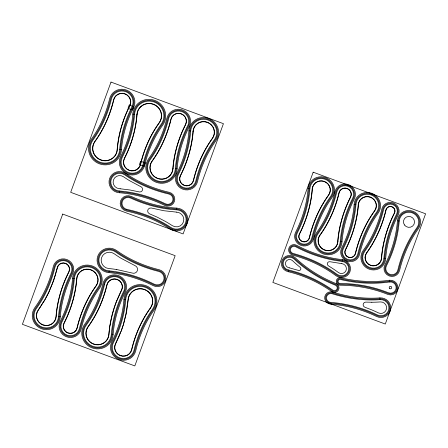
<?xml version="1.0" encoding="UTF-8"?>
<svg xmlns="http://www.w3.org/2000/svg" width="448" height="448" viewBox="0 0 448 448"><rect width="100%" height="100%" fill="white"/><g stroke="black" fill="none" stroke-linecap="round" stroke-linejoin="round"><path stroke-width="0.67" d="M136.853 114.794C135.649 129.987 131.202 144.855 124.32 158.424A8.742 8.557 25.3 0 0 129.181 170.402A8.742 8.557 25.3 0 0 140.599 164.45C144.122 149.542 150.377 135.223 159.359 122.786A12.432 12.169 25.3 0 0 153.412 104.166A12.432 12.169 25.3 0 0 136.881 114.47M109.799 325.875L108.797 334.488A11.424 11.183 25.3 0 1 93.61 343.958A11.424 11.183 25.3 0 1 88.144 326.85C97.199 314.306 103.505 299.869 107.055 284.838A7.734 7.571 25.3 0 1 111.748 279.563L112.05 279.462A7.734 7.571 25.3 0 1 116.76 279.44L117.387 279.664A7.734 7.571 25.3 0 1 121.738 284.06L121.839 284.329A7.734 7.571 25.3 0 1 121.458 290.17C115.892 301.291 112.101 313.292 110.04 325.584M104.608 284.234C101.13 298.962 94.959 313.102 86.089 325.388A13.944 13.653 25.3 0 0 92.758 346.276A13.944 13.653 25.3 0 0 111.3 334.718C112.459 319.603 116.861 304.808 123.71 291.306A10.259 10.041 25.3 0 0 124.482 289.223L124.561 288.882A10.259 10.041 25.3 0 0 120.333 278.46L120.036 278.27A10.259 10.041 25.3 0 0 105.515 281.831L105.358 282.145A10.259 10.041 25.3 0 0 104.602 284.234M123.284 325.114L126.515 312.396L128.229 299.762A12.242 11.984 25.3 0 1 144.502 289.615A12.242 11.984 25.3 0 1 150.366 307.955C141.366 320.41 135.106 334.751 131.578 349.686A8.551 8.372 25.3 0 1 120.406 355.505A8.551 8.372 25.3 0 1 115.646 343.79L119.101 336.386L120.848 331.548M122.954 325.528L121.066 331.514M121.212 331.122L123.183 325.422L125.826 314.804L128.038 299.746A12.432 12.169 25.3 0 1 144.57 289.442A12.432 12.169 25.3 0 1 150.517 308.067C141.534 320.499 135.285 334.818 131.762 349.731A8.742 8.557 25.3 0 1 120.344 355.678A8.742 8.557 25.3 0 1 115.478 343.706L120.697 331.951M116.81 300.451C112.42 311.321 109.71 322.829 108.982 334.505A11.609 11.368 25.3 0 1 93.542 344.131A11.609 11.368 25.3 0 1 87.987 326.738C97.031 314.216 103.326 299.802 106.87 284.794A7.918 7.75 25.3 0 1 117.219 279.401A7.918 7.75 25.3 0 1 121.626 290.254L117.074 300.3M48.496 293.026L53.704 280.482L57.473 267.607A6.087 5.964 25.3 0 1 65.425 263.463A6.087 5.964 25.3 0 1 68.813 271.807C61.729 285.774 57.182 301.084 55.989 316.719A9.783 9.576 25.3 0 1 42.98 324.828A9.783 9.576 25.3 0 1 38.304 310.173L44.453 300.283M48.054 293.513L43.792 301.79M44.856 299.958L48.322 293.39L52.304 283.735L54.981 276.002L57.288 267.562A6.278 6.149 25.3 0 1 65.492 263.29A6.278 6.149 25.3 0 1 68.981 271.891C61.908 285.841 57.366 301.123 56.174 316.736A9.968 9.761 25.3 0 1 42.918 325.002A9.968 9.761 25.3 0 1 38.147 310.066L38.808 309.137M43.428 302.042L40.314 306.953M40.102 307.266L39.676 307.894M39.458 308.207L39.026 308.829M174.546 114.526L174.793 114.386A7.734 7.566 25.3 0 1 180.942 113.876L181.563 114.111A7.734 7.566 25.3 0 1 185.136 117.197L185.298 117.471A7.734 7.566 25.3 0 1 185.472 124.55C178.483 138.331 173.992 153.44 172.81 168.874A11.424 11.183 25.3 0 1 157.623 178.338A11.424 11.183 25.3 0 1 152.158 161.23C161.218 148.691 167.524 134.254 171.074 119.218A7.734 7.566 25.3 0 1 174.546 114.526M126.896 209.406C142.531 212.682 157.64 218.708 170.985 227.522A9.845 9.638 25.3 0 0 185.685 222.606A9.845 9.638 25.3 0 0 176.747 209.849C160.787 208.947 145.085 204.736 130.609 198.027A6.154 6.026 25.3 0 0 122.242 201.555A6.154 6.026 25.3 0 0 126.896 209.406M58.542 316.372L58.492 316.949A12.303 12.046 25.3 0 1 42.134 327.146A12.303 12.046 25.3 0 1 36.243 308.717C45.237 296.268 51.498 281.932 55.02 267.008A8.613 8.434 25.3 0 1 66.276 261.145A8.613 8.434 25.3 0 1 71.07 272.944C64.215 286.457 59.78 301.246 58.542 316.372M60.295 316.54L60.25 317.106A14.073 13.776 25.3 0 1 41.541 328.77A14.073 13.776 25.3 0 1 34.804 307.692C43.669 295.422 49.834 281.294 53.306 266.582A10.382 10.164 25.3 0 1 66.87 259.515A10.382 10.164 25.3 0 1 72.643 273.739C65.89 287.062 61.516 301.633 60.295 316.54M73.511 278.449C72.352 293.563 67.95 308.358 61.102 321.86A10.254 10.035 25.3 0 0 66.808 335.91A10.254 10.035 25.3 0 0 80.203 328.927C83.686 314.205 89.852 300.065 98.728 287.778A13.944 13.653 25.3 0 0 92.053 266.885A13.944 13.653 25.3 0 0 73.511 278.449M74.323 278.522C73.158 293.737 68.729 308.638 61.835 322.23A9.436 9.234 25.3 0 0 67.082 335.154A9.436 9.234 25.3 0 0 79.408 328.731C82.908 313.908 89.13 299.667 98.056 287.302A13.126 12.846 25.3 0 0 91.778 267.641A13.126 12.846 25.3 0 0 74.323 278.522M76.642 278.734C75.46 294.241 70.946 309.428 63.918 323.282A7.101 6.95 25.3 0 0 67.866 333.01A7.101 6.95 25.3 0 0 77.146 328.177C80.713 313.068 87.052 298.558 96.158 285.953A10.791 10.562 25.3 0 0 90.994 269.786A10.791 10.562 25.3 0 0 76.642 278.734M76.832 278.751C75.645 294.28 71.126 309.49 64.086 323.366A6.91 6.765 25.3 0 0 67.934 332.836A6.91 6.765 25.3 0 0 76.961 328.132C80.534 313.001 86.884 298.463 96.001 285.841A10.601 10.377 25.3 0 0 90.927 269.959A10.601 10.377 25.3 0 0 76.832 278.751M117.163 149.391L117.135 149.722A12.242 11.984 25.3 0 1 100.856 159.869A12.242 11.984 25.3 0 1 94.998 141.529C103.998 129.074 110.258 114.733 113.786 99.803A8.551 8.372 25.3 0 1 124.958 93.979A8.551 8.372 25.3 0 1 129.713 105.694C122.819 119.291 118.373 134.176 117.163 149.391M117.348 149.408L117.326 149.738A12.432 12.169 25.3 0 1 100.794 160.042A12.432 12.169 25.3 0 1 94.847 141.422C103.83 128.985 110.079 114.666 113.602 99.758A8.742 8.557 25.3 0 1 125.02 93.806A8.742 8.557 25.3 0 1 129.886 105.784C122.998 119.353 118.558 134.221 117.348 149.408M119.666 149.626L119.644 149.951A14.767 14.454 25.3 0 1 100.01 162.193A14.767 14.454 25.3 0 1 92.943 140.073C101.752 127.87 107.884 113.82 111.339 99.198A11.077 10.842 25.3 0 1 125.804 91.661A11.077 10.842 25.3 0 1 131.97 106.831C125.216 120.148 120.854 134.725 119.666 149.626M120.49 149.598L120.456 150.024A15.585 15.26 25.3 0 1 99.73 162.943A15.585 15.26 25.3 0 1 92.277 139.597C101.024 127.478 107.111 113.529 110.538 99.002A11.894 11.642 25.3 0 1 126.084 90.905A11.894 11.642 25.3 0 1 132.698 107.201C126.011 120.394 121.682 134.837 120.49 149.598M113.098 334.398L113.058 334.88A15.714 15.383 25.3 0 1 92.165 347.9A15.714 15.383 25.3 0 1 84.644 324.363C93.386 312.262 99.467 298.323 102.894 283.814A12.023 11.766 25.3 0 1 118.597 275.632A12.023 11.766 25.3 0 1 125.289 292.102C118.614 305.262 114.29 319.67 113.098 334.398M132.804 114.094C131.673 128.89 127.361 143.366 120.658 156.576A12.841 12.572 25.3 0 0 127.803 174.171A12.841 12.572 25.3 0 0 144.581 165.43C147.986 151.021 154.017 137.178 162.702 125.16A16.531 16.184 25.3 0 0 154.79 100.391A16.531 16.184 25.3 0 0 132.804 114.094M133.745 114.184C132.608 129.091 128.257 143.685 121.503 157.002A11.894 11.642 25.3 0 0 128.122 173.303A11.894 11.642 25.3 0 0 143.662 165.206C147.095 150.679 153.177 136.73 161.93 124.611A15.585 15.26 25.3 0 0 154.47 101.265A15.585 15.26 25.3 0 0 133.745 114.184M134.562 114.257C133.414 129.27 129.035 143.965 122.237 157.371A11.077 10.842 25.3 0 0 128.397 172.547A11.077 10.842 25.3 0 0 142.867 165.01C146.322 150.382 152.449 136.338 161.258 124.135A14.767 14.454 25.3 0 0 154.196 102.015A14.767 14.454 25.3 0 0 134.562 114.257M137.066 114.486C135.895 129.814 131.432 144.822 124.488 158.514A8.551 8.372 25.3 0 0 129.248 170.229A8.551 8.372 25.3 0 0 140.414 164.405C143.942 149.475 150.209 135.134 159.202 122.679A12.242 11.984 25.3 0 0 153.345 104.339A12.242 11.984 25.3 0 0 137.066 114.486M123.967 299.376C122.836 314.166 118.518 328.647 111.815 341.858A12.841 12.572 25.3 0 0 118.961 359.453A12.841 12.572 25.3 0 0 135.738 350.711C139.143 336.302 145.174 322.459 153.86 310.436A16.531 16.184 25.3 0 0 145.947 285.673A16.531 16.184 25.3 0 0 123.967 299.376M124.908 299.46C123.766 314.373 119.414 328.966 112.661 342.283A11.894 11.642 25.3 0 0 119.28 358.579A11.894 11.642 25.3 0 0 134.82 350.482C138.253 335.961 144.34 322.006 153.087 309.893A15.585 15.26 25.3 0 0 145.628 286.541A15.585 15.26 25.3 0 0 124.908 299.46M125.72 299.533C124.572 314.546 120.198 329.246 113.394 342.653A11.077 10.842 25.3 0 0 119.554 357.829A11.077 10.842 25.3 0 0 134.025 350.286C137.48 335.664 143.606 321.614 152.421 309.417A14.767 14.454 25.3 0 0 145.354 287.297A14.767 14.454 25.3 0 0 125.72 299.533M173.04 168.392L173.001 168.89A11.609 11.368 25.3 0 1 157.562 178.511A11.609 11.368 25.3 0 1 152.006 161.118C161.05 148.602 167.345 134.182 170.89 119.174A7.918 7.75 25.3 0 1 181.238 113.781A7.918 7.75 25.3 0 1 185.646 124.634C178.741 138.247 174.278 153.154 173.04 168.392M175.358 168.61L175.319 169.098A13.944 13.653 25.3 0 1 156.778 180.662A13.944 13.653 25.3 0 1 150.102 159.768C158.973 147.487 165.144 133.342 168.627 118.619A10.259 10.041 25.3 0 1 169.372 116.525L169.54 116.217A10.259 10.041 25.3 0 1 179.469 111.037L179.822 111.087A10.259 10.041 25.3 0 1 188.58 123.262L188.502 123.603A10.259 10.041 25.3 0 1 187.729 125.686C180.953 139.042 176.568 153.664 175.358 168.61M177.111 168.778L177.072 169.26A15.714 15.383 25.3 0 1 156.184 182.286A15.714 15.383 25.3 0 1 148.663 158.749C157.405 146.642 163.481 132.703 166.908 118.199A12.023 11.766 25.3 0 1 182.616 110.012A12.023 11.766 25.3 0 1 189.302 126.482C182.633 139.642 178.31 154.05 177.111 168.778M188.944 130.799C187.796 145.796 183.422 160.479 176.63 173.874A11.2 10.965 25.3 0 0 182.862 189.218A11.2 10.965 25.3 0 0 197.495 181.597C200.945 166.986 207.066 152.953 215.869 140.767A14.89 14.577 25.3 0 0 208.746 118.457A14.89 14.577 25.3 0 0 188.944 130.799M189.879 130.889C188.726 146.003 184.324 160.798 177.475 174.3A10.254 10.035 25.3 0 0 183.182 188.35A10.254 10.035 25.3 0 0 196.577 181.367C200.054 166.645 206.226 152.505 215.096 140.218A13.944 13.653 25.3 0 0 208.426 119.325A13.944 13.653 25.3 0 0 189.879 130.889M190.697 130.962C189.532 146.177 185.102 161.078 178.209 174.67A9.436 9.234 25.3 0 0 183.456 187.594A9.436 9.234 25.3 0 0 195.782 181.171C199.282 166.348 205.498 152.107 214.43 139.742A13.126 12.846 25.3 0 0 208.146 120.081A13.126 12.846 25.3 0 0 190.697 130.962M193.015 131.174C191.828 146.681 187.314 161.868 180.292 175.722A7.101 6.95 25.3 0 0 184.24 185.45A7.101 6.95 25.3 0 0 193.514 180.617C197.086 165.508 203.426 150.998 212.526 138.393A10.791 10.562 25.3 0 0 207.362 122.226A10.791 10.562 25.3 0 0 193.015 131.174M193.206 131.191C192.018 146.72 187.499 161.93 180.46 175.806A6.91 6.765 25.3 0 0 184.302 185.276A6.91 6.765 25.3 0 0 193.334 180.572C196.907 165.435 203.258 150.909 212.374 138.281A10.601 10.377 25.3 0 0 207.301 122.399A10.601 10.377 25.3 0 0 193.206 131.191M308.101 188.608C306.942 203.812 302.512 218.691 295.624 232.271A9.559 9.358 25.3 0 0 300.944 245.37A9.559 9.358 25.3 0 0 313.438 238.862C316.932 224.05 323.142 209.832 332.063 197.478A13.25 12.97 25.3 0 0 325.724 177.626A13.25 12.97 25.3 0 0 308.101 188.608M309.042 188.692C307.871 204.014 303.414 219.01 296.47 232.697A8.613 8.434 25.3 0 0 301.263 244.502A8.613 8.434 25.3 0 0 312.519 238.638C316.042 223.714 322.302 209.378 331.296 196.93A12.303 12.046 25.3 0 0 325.405 178.494A12.303 12.046 25.3 0 0 309.042 188.692M309.859 188.77C308.678 204.193 304.192 219.29 297.203 233.066A7.795 7.627 25.3 0 0 301.538 243.746A7.795 7.627 25.3 0 0 311.718 238.442C315.269 223.418 321.574 208.986 330.624 196.454A11.486 11.245 25.3 0 0 325.13 179.25A11.486 11.245 25.3 0 0 309.859 188.77M312.178 188.978C310.979 204.697 306.404 220.08 299.286 234.119A5.46 5.342 25.3 0 0 302.322 241.601A5.46 5.342 25.3 0 0 309.456 237.882C313.074 222.572 319.497 207.872 328.72 195.104A9.15 8.954 25.3 0 0 324.346 181.395A9.15 8.954 25.3 0 0 312.178 188.978M312.368 189C311.164 204.736 306.583 220.147 299.454 234.203A5.27 5.158 25.3 0 0 302.389 241.427A5.27 5.158 25.3 0 0 309.271 237.838C312.894 222.505 319.329 207.782 328.569 194.992A8.96 8.77 25.3 0 0 324.279 181.569A8.96 8.77 25.3 0 0 312.368 189M337.736 241.242L337.691 241.836A9.783 9.576 25.3 0 1 324.682 249.945A9.783 9.576 25.3 0 1 320.006 235.29C329.185 222.583 335.574 207.956 339.175 192.724A6.087 5.964 25.3 0 1 347.127 188.58A6.087 5.964 25.3 0 1 350.521 196.924C343.521 210.717 339.002 225.814 337.736 241.242M337.926 241.265L337.876 241.853A9.968 9.761 25.3 0 1 324.621 250.118A9.968 9.761 25.3 0 1 319.85 235.183C329.011 222.494 335.395 207.889 338.99 192.679A6.278 6.149 25.3 0 1 347.194 188.406A6.278 6.149 25.3 0 1 350.689 197.008C343.7 210.778 339.186 225.854 337.926 241.265M340.245 241.483L340.2 242.066A12.303 12.046 25.3 0 1 323.837 252.263A12.303 12.046 25.3 0 1 317.946 233.828C326.939 221.379 333.2 207.049 336.722 192.125A8.613 8.434 25.3 0 1 347.978 186.256A8.613 8.434 25.3 0 1 352.772 198.061C345.918 211.574 341.482 226.363 340.245 241.483M341.998 241.657L341.953 242.222A14.073 13.776 25.3 0 1 323.243 253.887A14.073 13.776 25.3 0 1 316.506 232.809C325.371 220.539 331.537 206.41 335.009 191.699A10.382 10.164 25.3 0 1 348.572 184.632A10.382 10.164 25.3 0 1 354.346 198.856C347.592 212.173 343.218 226.75 341.998 241.657M354.161 204.299C353.002 219.503 348.572 234.382 341.684 247.962A9.559 9.358 25.3 0 0 347.004 261.061A9.559 9.358 25.3 0 0 359.498 254.554C362.992 239.742 369.202 225.518 378.123 213.164A13.25 12.97 25.3 0 0 371.784 193.312A13.25 12.97 25.3 0 0 354.161 204.299M355.102 204.383C353.931 219.705 349.468 234.702 342.53 248.388A8.613 8.434 25.3 0 0 347.323 260.193A8.613 8.434 25.3 0 0 358.579 254.324C362.102 239.4 368.362 225.07 377.35 212.621A12.303 12.046 25.3 0 0 371.465 194.186A12.303 12.046 25.3 0 0 355.102 204.383M355.919 204.462C354.738 219.884 350.252 234.982 343.263 248.758A7.795 7.627 25.3 0 0 347.598 259.437A7.795 7.627 25.3 0 0 357.778 254.128C361.329 239.103 367.634 224.678 376.684 212.145A11.486 11.245 25.3 0 0 371.19 194.936A11.486 11.245 25.3 0 0 355.919 204.462M358.238 204.669C357.039 220.388 352.464 235.771 345.346 249.81A5.46 5.342 25.3 0 0 348.382 257.292A5.46 5.342 25.3 0 0 355.516 253.574C359.134 238.263 365.557 223.563 374.78 210.795A9.15 8.954 25.3 0 0 370.406 197.086A9.15 8.954 25.3 0 0 358.238 204.669M358.428 204.686C357.224 220.427 352.649 235.838 345.514 249.894A5.27 5.158 25.3 0 0 348.449 257.118A5.27 5.158 25.3 0 0 355.331 253.529C358.954 238.196 365.389 223.474 374.629 210.683A8.96 8.77 25.3 0 0 370.339 197.26A8.96 8.77 25.3 0 0 358.428 204.686M381.612 258.031L381.578 258.479A8.327 8.154 25.3 0 1 370.502 265.384A8.327 8.154 25.3 0 1 366.514 252.907C375.799 240.05 382.267 225.254 385.913 209.843A4.637 4.542 25.3 0 1 391.972 206.685A4.637 4.542 25.3 0 1 394.554 213.041C387.453 227.041 382.872 242.368 381.612 258.031M383.93 258.25L383.897 258.692A10.662 10.438 25.3 0 1 369.718 267.529A10.662 10.438 25.3 0 1 364.616 251.552C373.727 238.935 380.072 224.414 383.645 209.289A6.972 6.826 25.3 0 1 392.756 204.54A6.972 6.826 25.3 0 1 396.637 214.094C389.67 227.83 385.168 242.878 383.93 258.25M384.759 258.182L384.714 258.765A11.486 11.245 25.3 0 1 369.443 268.285A11.486 11.245 25.3 0 1 363.944 251.082C372.999 238.543 379.299 224.118 382.85 209.093A7.795 7.627 25.3 0 1 393.03 203.784A7.795 7.627 25.3 0 1 397.37 214.463C390.471 228.071 386.002 242.962 384.759 258.182M385.689 258.418L385.65 258.849A12.432 12.169 25.3 0 1 369.124 269.153A12.432 12.169 25.3 0 1 363.177 250.533C372.159 238.095 378.409 223.776 381.931 208.869A8.742 8.557 25.3 0 1 393.35 202.916A8.742 8.557 25.3 0 1 398.21 214.889C391.345 228.435 386.904 243.264 385.689 258.418M397.454 220.853C396.273 236.258 391.787 251.345 384.81 265.104A7.918 7.75 25.3 0 0 389.217 275.957A7.918 7.75 25.3 0 0 399.56 270.564C403.11 255.556 409.405 241.142 418.449 228.62A11.609 11.368 25.3 0 0 412.888 211.226A11.609 11.368 25.3 0 0 397.454 220.853M398.39 220.937C397.202 236.46 392.689 251.664 385.655 265.53A6.972 6.826 25.3 0 0 389.53 275.089A6.972 6.826 25.3 0 0 398.642 270.34C402.22 255.214 408.559 240.688 417.676 228.071A10.662 10.438 25.3 0 0 412.574 212.094A10.662 10.438 25.3 0 0 398.39 220.937M399.207 221.01C398.014 236.639 393.467 251.944 386.383 265.899A6.154 6.026 25.3 0 0 389.81 274.333A6.154 6.026 25.3 0 0 397.846 270.144C401.447 254.918 407.831 240.296 417.004 227.601A9.845 9.638 25.3 0 0 412.294 212.85A9.845 9.638 25.3 0 0 399.207 221.01M59.36 316.366L59.31 317.022A13.126 12.846 25.3 0 1 41.854 327.902A13.126 12.846 25.3 0 1 35.577 308.241C44.509 295.876 50.725 281.635 54.225 266.812A9.436 9.234 25.3 0 1 66.55 260.389A9.436 9.234 25.3 0 1 71.798 273.314C65.005 286.714 60.598 301.375 59.36 316.366M72.57 278.359C71.422 293.356 67.049 308.039 60.256 321.434A11.2 10.965 25.3 0 0 66.489 336.778A11.2 10.965 25.3 0 0 81.122 329.157C84.577 314.546 90.698 300.513 99.495 288.327A14.89 14.577 25.3 0 0 92.372 266.017A14.89 14.577 25.3 0 0 72.57 278.359M121.447 149.475L121.397 150.108A16.531 16.184 25.3 0 1 99.417 163.817A16.531 16.184 25.3 0 1 91.504 139.048C100.184 127.03 106.221 113.187 109.62 98.778A12.841 12.572 25.3 0 1 126.403 90.037A12.841 12.572 25.3 0 1 133.543 107.632C126.941 120.652 122.651 134.904 121.447 149.475M112.168 334.146L112.118 334.79A14.767 14.454 25.3 0 1 92.484 347.032A14.767 14.454 25.3 0 1 85.417 324.912C94.231 312.71 100.358 298.665 103.813 284.043A11.077 10.842 25.3 0 1 118.283 276.5A11.077 10.842 25.3 0 1 124.443 291.676C117.74 304.892 113.389 319.357 112.168 334.146M176.187 168.526L176.137 169.176A14.767 14.454 25.3 0 1 156.503 181.412A14.767 14.454 25.3 0 1 149.436 159.292C158.245 147.095 164.371 133.045 167.826 118.423A11.077 10.842 25.3 0 1 182.297 110.88A11.077 10.842 25.3 0 1 188.462 126.056C181.759 139.272 177.408 153.737 176.187 168.526M341.062 241.483L341.012 242.138A13.126 12.846 25.3 0 1 323.562 253.019A13.126 12.846 25.3 0 1 317.279 233.358C326.211 220.987 332.427 206.752 335.927 191.929A9.436 9.234 25.3 0 1 348.253 185.506A9.436 9.234 25.3 0 1 353.506 198.43C346.707 211.826 342.306 226.492 341.062 241.483M381.444 257.785L381.388 258.462A8.142 7.969 25.3 0 1 370.569 265.21A8.142 7.969 25.3 0 1 366.671 253.014C375.967 240.139 382.446 225.322 386.092 209.888A4.446 4.357 25.3 0 1 391.905 206.864A4.446 4.357 25.3 0 1 394.38 212.957C387.307 226.906 382.732 242.178 381.444 257.785M62.72 214.077L22.4 324.318L134.826 365.921L175.151 255.679L62.72 214.077M111.003 82.079L70.678 192.321L183.109 233.923L223.429 123.682L111.003 82.079M129.22 105.039L128.022 108.321L132.49 109.973L133.689 106.697L129.22 105.039M140.633 161.235L139.429 164.511L144.094 166.236L145.292 162.96L140.633 161.235M313.174 172.189L272.849 282.43L385.28 324.033L425.6 213.791L313.174 172.189M389.25 280.252C373.178 282.598 356.686 281.574 340.906 277.81A3.819 3.735 25.3 0 0 336.291 280.997A3.819 3.735 25.3 0 0 340.11 285.208C356.362 285.303 372.641 288.277 387.727 294.375A7.51 7.353 25.3 0 0 397.902 288.45A7.51 7.353 25.3 0 0 389.25 280.252M389.402 281.17C373.212 283.539 356.597 282.509 340.698 278.712A2.873 2.811 25.3 0 0 337.226 281.114A2.873 2.811 25.3 0 0 340.099 284.278C356.474 284.374 372.876 287.37 388.074 293.513A6.563 6.423 25.3 0 0 396.967 288.338A6.563 6.423 25.3 0 0 389.402 281.17M389.536 281.966C373.24 284.351 356.518 283.315 340.519 279.496A2.05 2.005 25.3 0 0 338.038 281.21A2.05 2.005 25.3 0 0 340.094 283.472C356.569 283.573 373.078 286.586 388.371 292.768A5.74 5.622 25.3 0 0 396.155 288.238A5.74 5.622 25.3 0 0 389.536 281.966M379.904 297.909C364 299.068 347.928 296.895 332.746 292.096A6.278 6.149 25.3 0 0 324.778 296.772A6.278 6.149 25.3 0 0 330.534 304.119C346.433 305.368 362.158 309.417 376.494 316.445A9.968 9.761 25.3 0 0 390.566 309.585A9.968 9.761 25.3 0 0 379.904 297.909M380.061 299.645C363.933 300.815 347.631 298.614 332.237 293.748A4.514 4.418 25.3 0 0 326.508 297.108A4.514 4.418 25.3 0 0 330.646 302.389C346.769 303.654 362.718 307.765 377.255 314.894A8.204 8.03 25.3 0 0 388.836 309.249A8.204 8.03 25.3 0 0 380.061 299.645M379.988 298.838C363.966 300.003 347.771 297.819 332.472 292.981A5.331 5.219 25.3 0 0 325.702 296.951A5.331 5.219 25.3 0 0 330.596 303.195C346.612 304.45 362.46 308.532 376.902 315.616A9.022 8.831 25.3 0 0 389.642 309.406A9.022 8.831 25.3 0 0 379.988 298.838M371.84 302.243L365.702 302.109A2.705 2.643 25.3 0 0 364.767 307.194L371.554 309.798A120.35 117.807 25.3 0 1 378.263 312.838A5.869 5.746 25.3 0 0 386.546 308.806A5.869 5.746 25.3 0 0 380.274 301.93A120.551 118.003 25.3 0 1 371.84 302.243M176.814 208.118C161.084 207.228 145.606 203.073 131.331 196.454A7.918 7.75 25.3 0 0 120.562 201.001A7.918 7.75 25.3 0 0 126.554 211.103C141.971 214.334 156.867 220.27 170.022 228.962A11.609 11.368 25.3 0 0 187.359 223.166A11.609 11.368 25.3 0 0 176.814 208.118M176.781 209.042C160.927 208.152 145.331 203.963 130.945 197.299A6.972 6.826 25.3 0 0 121.464 201.298A6.972 6.826 25.3 0 0 126.739 210.196C142.268 213.45 157.282 219.43 170.537 228.189A10.662 10.438 25.3 0 0 186.463 222.869A10.662 10.438 25.3 0 0 176.781 209.042M176.652 212.139L163.884 210.734L151.256 207.99A3.13 3.063 25.3 0 0 149.374 213.752L157.147 217.129L165.172 221.29A118.899 116.385 25.3 0 1 172.256 225.618A7.51 7.353 25.3 0 0 183.467 221.872A7.51 7.353 25.3 0 0 176.652 212.139M119.622 191.016L119.224 190.988A9.022 8.831 25.3 0 1 111.272 179.138A9.022 8.831 25.3 0 1 124.841 174.899C138.096 184.038 153.182 190.4 168.846 194.012A5.331 5.219 25.3 0 1 172.743 200.889A5.331 5.219 25.3 0 1 165.43 203.806C151.11 196.818 135.531 192.287 119.622 191.016M119.571 191.822L119.174 191.789A9.845 9.638 25.3 0 1 110.499 178.864A9.845 9.638 25.3 0 1 125.3 174.244C138.466 183.322 153.457 189.638 169.019 193.228A6.154 6.02 25.3 0 1 173.516 201.163A6.154 6.02 25.3 0 1 165.077 204.523C150.847 197.585 135.374 193.082 119.571 191.822M119.51 192.752L119.118 192.718A10.791 10.562 25.3 0 1 109.603 178.545A10.791 10.562 25.3 0 1 125.832 173.482C138.897 182.493 153.776 188.765 169.221 192.321A7.101 6.95 25.3 0 1 174.412 201.482A7.101 6.95 25.3 0 1 164.674 205.358C150.55 198.47 135.19 194.001 119.51 192.752M120.176 188.765L119.37 188.698A6.692 6.546 25.3 0 1 113.473 179.917A6.692 6.546 25.3 0 1 123.53 176.775A119.526 117.001 25.3 0 0 129.674 180.74L141.4 186.995A2.8 2.738 25.3 0 1 139.664 191.985L129.903 189.974L120.176 188.765M109.099 270.878L108.657 270.838A10.662 10.438 25.3 0 1 99.462 256.698A10.662 10.438 25.3 0 1 115.573 251.927C128.526 261.134 143.321 267.618 158.732 271.404A6.972 6.826 25.3 0 1 163.699 280.47A6.972 6.826 25.3 0 1 154.073 284.138C140.056 277.054 124.762 272.362 109.099 270.878M109.183 271.695L108.595 271.639A11.486 11.245 25.3 0 1 98.689 256.413A11.486 11.245 25.3 0 1 116.043 251.278C128.906 260.422 143.612 266.862 158.917 270.62A7.795 7.627 25.3 0 1 164.466 280.756A7.795 7.627 25.3 0 1 153.714 284.855C139.826 277.838 124.69 273.185 109.183 271.695M108.959 272.608L108.522 272.563A12.432 12.169 25.3 0 1 97.804 256.088A12.432 12.169 25.3 0 1 116.586 250.522C129.349 259.599 143.942 265.989 159.135 269.718A8.742 8.557 25.3 0 1 165.351 281.086A8.742 8.557 25.3 0 1 153.294 285.684C139.474 278.695 124.398 274.07 108.959 272.608M342.255 259.633C326.278 257.858 310.738 252.773 296.559 245.241A5.46 5.342 25.3 0 0 288.966 247.962A5.46 5.342 25.3 0 0 292.701 255.136C308.218 259.28 323.064 266.151 335.983 275.727A9.15 8.954 25.3 0 0 349.894 271.919A9.15 8.954 25.3 0 0 342.255 259.633M342.166 260.557C326.066 258.77 310.408 253.646 296.122 246.058A4.514 4.418 25.3 0 0 289.845 248.31A4.514 4.418 25.3 0 0 292.936 254.234C308.571 258.412 323.523 265.339 336.543 274.988A8.204 8.03 25.3 0 0 349.014 271.572A8.204 8.03 25.3 0 0 342.166 260.557M342.087 261.358C325.886 259.56 310.122 254.408 295.742 246.77A3.69 3.612 25.3 0 0 290.606 248.606A3.69 3.612 25.3 0 0 293.138 253.462C308.874 257.662 323.926 264.634 337.025 274.344A7.381 7.23 25.3 0 0 348.253 271.27A7.381 7.23 25.3 0 0 342.087 261.358M341.863 263.642L330.07 261.744A2.279 2.234 25.3 0 0 328.462 265.871L330.271 266.98A121.604 119.034 25.3 0 1 338.402 272.518A5.051 4.939 25.3 0 0 346.08 270.418A5.051 4.939 25.3 0 0 341.863 263.642M116.71 269.534L116.094 269.438A117.914 115.422 25.3 0 0 108.83 268.548A8.327 8.154 25.3 0 1 101.651 257.51A8.327 8.154 25.3 0 1 114.234 253.781A118.076 115.584 25.3 0 0 121.117 258.322L135.285 265.782A4.021 3.937 25.3 0 1 137.273 270.833A4.021 3.937 25.3 0 1 132.334 273.062L116.71 269.534M288.551 269.998L288.215 269.914A6.563 6.423 25.3 0 1 283.864 260.529A6.563 6.423 25.3 0 1 294.129 259.028C306.034 270.323 320.225 279.104 335.434 285.208A2.873 2.811 25.3 0 1 336.918 289.184A2.873 2.811 25.3 0 1 332.769 290.114C319.418 280.806 304.405 273.784 288.551 269.998M288.417 270.794L288.036 270.698A7.381 7.23 25.3 0 1 283.142 260.137A7.381 7.23 25.3 0 1 294.689 258.451C306.516 269.674 320.622 278.398 335.731 284.463A3.69 3.612 25.3 0 1 337.641 289.576A3.69 3.612 25.3 0 1 332.304 290.774C319.049 281.529 304.153 274.562 288.417 270.794M289.503 267.876L288.719 267.686A4.228 4.138 25.3 0 1 285.919 261.638A4.228 4.138 25.3 0 1 292.533 260.674A122.427 119.84 25.3 0 0 299.981 267.187L300.345 267.484A1.831 1.792 25.3 0 1 298.71 270.491L289.503 267.876M288.49 271.762L287.829 271.606A8.327 8.154 25.3 0 1 282.313 259.689A8.327 8.154 25.3 0 1 295.338 257.79C307.076 268.923 321.076 277.581 336.073 283.601A4.637 4.542 25.3 0 1 338.475 290.024A4.637 4.542 25.3 0 1 331.772 291.53C318.69 282.408 304.007 275.52 288.49 271.762M389.402 288.198A1.26 1.238 25.3 0 0 391.58 288.142A1.26 1.238 25.3 0 0 390.415 286.311A1.26 1.238 25.3 0 0 389.402 288.198M404.454 224.974A5.561 5.443 25.3 0 0 414.014 224.28A5.561 5.443 25.3 0 0 408.486 216.451A5.561 5.443 25.3 0 0 404.454 224.974"/></g></svg>
